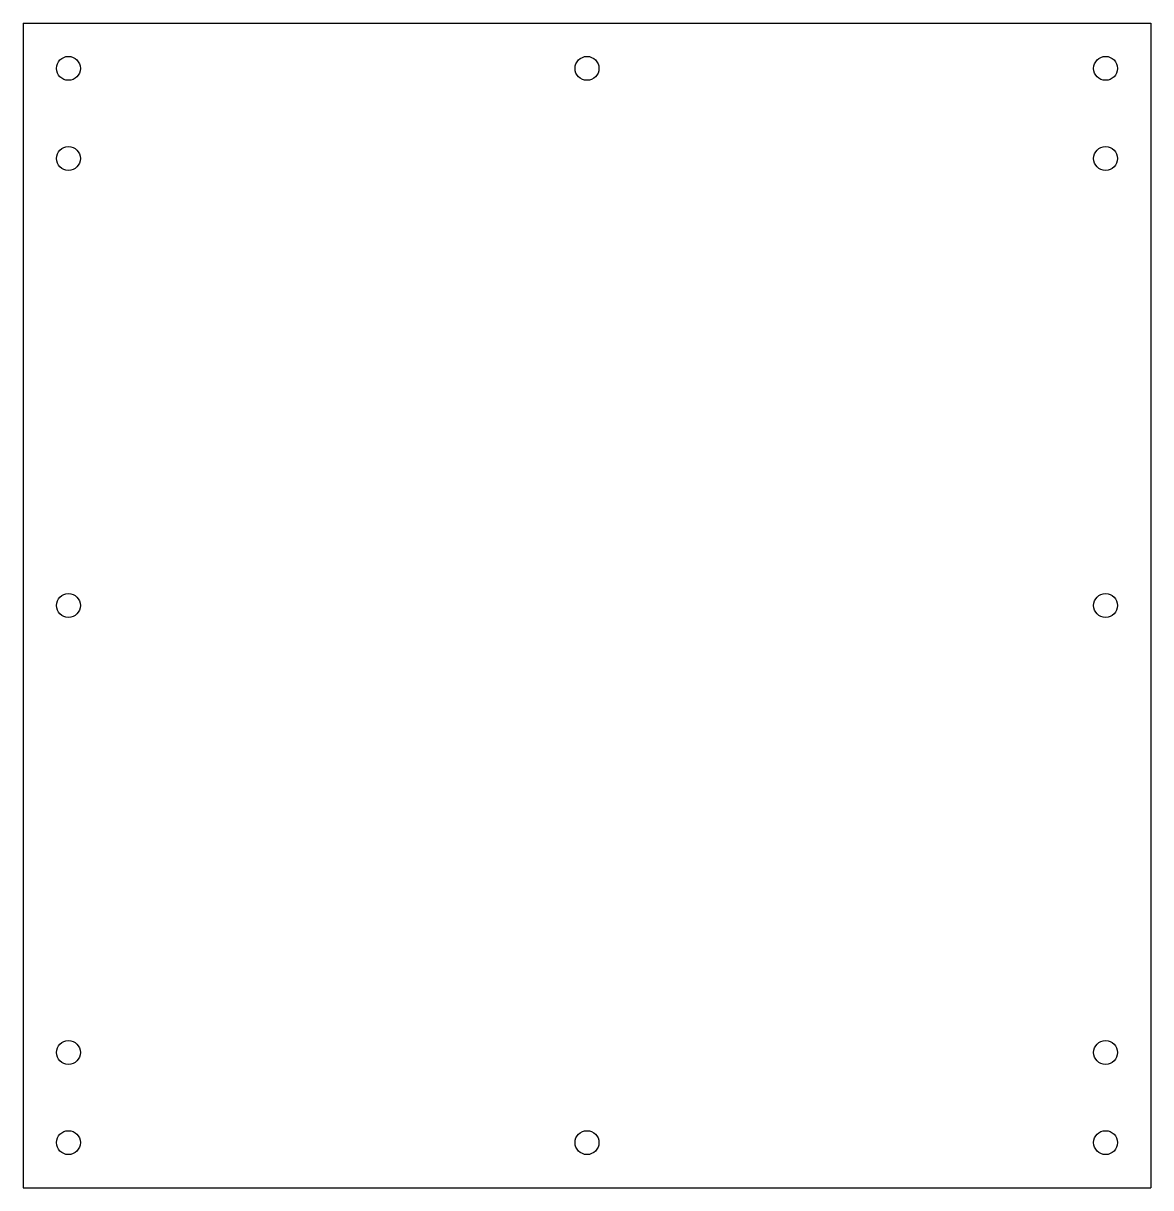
# Model space of a CAD drawing. Extents: x -125 to 125, y -129 to 129.
import ezdxf

# ---------------------------------------------------------------- set-up
doc = ezdxf.new("R2010")
doc.units = 0
doc.layers.get('0').update_dxf_attribs({"linetype": 'continuous'})

# ---------------------------------------------------------------- blocks, each defined once
blk = doc.blocks.new('_X_OCS')
at = {"color": 0}
for p, q in [((-125, 129.15), (-125, -129.15)), ((-125, 129.15), (125, 129.15)), ((125, 129.15), (125, -129.15)), ((-125, -129.15), (125, -129.15))]:
    blk.add_line(p, q, dxfattribs=at)
for centre in [(-115, 119.15), (0, 119.15), (115, 119.15), (-115, 99.15), (115, 99.15), (-115, 0), (115, 0), (-115, -99.15), (115, -99.15), (-115, -119.15), (0, -119.15), (115, -119.15)]:
    blk.add_circle(centre, 2.65, dxfattribs=at)

msp = doc.modelspace()

# ---------------------------------------------------------------- block references
at = {"color": 0}
msp.add_blockref('_X_OCS', (0, 0), dxfattribs=at)

doc.saveas('drawing.dxf')
